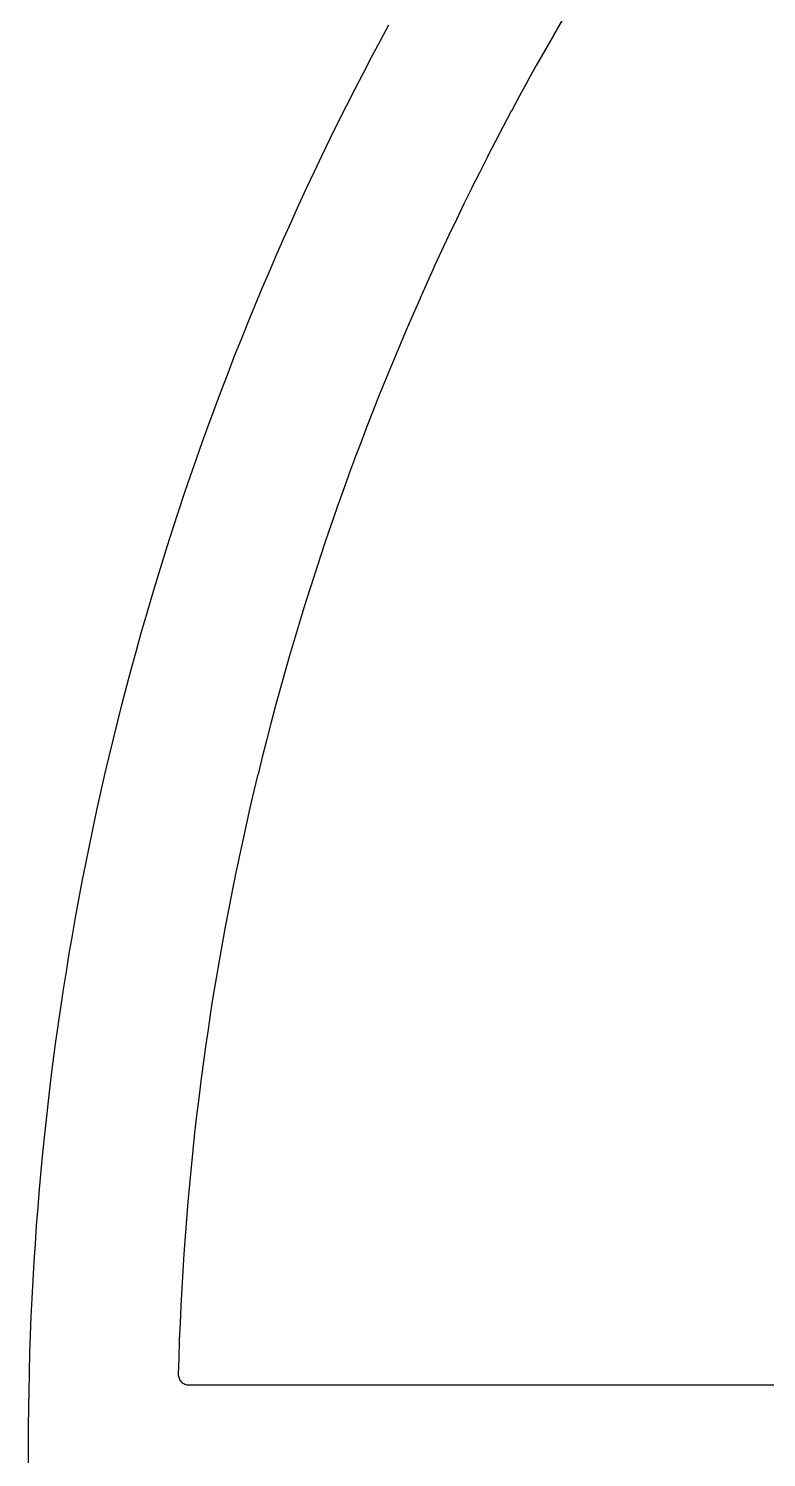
# Model space of a CAD drawing. Header units: millimetres. Extents: x -70 to 70, y -70 to 70.
# Drawn here: x -70.2 to -52.8, y -0.31 to 33.39 of the extents above; entities that cross this region are included whole.
import ezdxf

# ---------------------------------------------------------------- set-up
doc = ezdxf.new("R2010")
doc.units = ezdxf.units.MM
doc.layers.add('CUT_INNER', color=6, linetype='Continuous')
doc.layers.add('CUT_OUTER', color=1, linetype='Continuous')

msp = doc.modelspace()

# ---------------------------------------------------------------- linework, layer by layer
at = {"layer": 'CUT_INNER'}
msp.add_lwpolyline([(-57.6187, 33.5803), (-57.8229, 33.2275), (-57.8237, 33.2261), (-58.0257, 32.872), (-58.0265, 32.8707), (-58.2263, 32.5154), (-58.2271, 32.514), (-58.4247, 32.1575), (-58.4255, 32.1562), (-58.621, 31.7984), (-58.6217, 31.7971), (-58.815, 31.4381), (-58.8157, 31.4368), (-59.0068, 31.0767), (-59.0075, 31.0753), (-59.1963, 30.714), (-59.197, 30.7126), (-59.3837, 30.3502), (-59.3844, 30.3488), (-59.5688, 29.9853), (-59.5695, 29.9839), (-59.7516, 29.6192), (-59.7523, 29.6178), (-59.9323, 29.252), (-59.9329, 29.2506), (-60.1106, 28.8837), (-60.1113, 28.8823), (-60.2867, 28.5143), (-60.2874, 28.513), (-60.4605, 28.1439), (-60.4612, 28.1425), (-60.6321, 27.7724), (-60.6327, 27.771), (-60.8014, 27.3998), (-60.802, 27.3984), (-60.9683, 27.0262), (-60.969, 27.0248), (-61.133, 26.6516), (-61.1336, 26.6502), (-61.2954, 26.276), (-61.296, 26.2746), (-61.4555, 25.8994), (-61.4561, 25.898), (-61.6132, 25.5219), (-61.6138, 25.5204), (-61.7687, 25.1433), (-61.7692, 25.1419), (-61.9218, 24.7639), (-61.9224, 24.7624), (-62.0726, 24.3834), (-62.0731, 24.382), (-62.221, 24.0021), (-62.2216, 24.0007), (-62.3671, 23.6199), (-62.3677, 23.6184), (-62.5109, 23.2368), (-62.5114, 23.2353), (-62.6523, 22.8528), (-62.6528, 22.8513), (-62.7913, 22.4679), (-62.7918, 22.4665), (-62.928, 22.0822), (-62.9285, 22.0808), (-63.0623, 21.6957), (-63.0628, 21.6942), (-63.1942, 21.3083), (-63.1947, 21.3069), (-63.3238, 20.9202), (-63.3243, 20.9187), (-63.451, 20.5312), (-63.4514, 20.5298), (-63.5757, 20.1415), (-63.5762, 20.14), (-63.6981, 19.751), (-63.6986, 19.7496), (-63.8181, 19.3598), (-63.8186, 19.3584), (-63.9357, 18.9679), (-63.9362, 18.9664), (-64.0509, 18.5752), (-64.0513, 18.5737), (-64.1637, 18.1819), (-64.1641, 18.1804), (-64.274, 17.7878), (-64.2744, 17.7863), (-64.382, 17.3931), (-64.3824, 17.3916), (-64.4875, 16.9977), (-64.4879, 16.9962), (-64.5905, 16.6017), (-64.5909, 16.6002), (-64.6912, 16.2051), (-64.6916, 16.2036), (-64.7894, 15.8078), (-64.7898, 15.8064), (-64.8852, 15.41), (-64.8855, 15.4085), (-64.9785, 15.0116), (-64.9789, 15.0101), (-65.0694, 14.6126), (-65.0697, 14.6111), (-65.1578, 14.2131), (-65.1582, 14.2116), (-65.2438, 13.813), (-65.2441, 13.8115), (-65.3274, 13.4124), (-65.3277, 13.4109), (-65.4084, 13.0113), (-65.4087, 13.0098), (-65.487, 12.6097), (-65.4873, 12.6082), (-65.5632, 12.2077), (-65.5634, 12.2062), (-65.6368, 11.8052), (-65.6371, 11.8037), (-65.708, 11.4022), (-65.7083, 11.4007), (-65.7768, 10.9988), (-65.777, 10.9973), (-65.843, 10.595), (-65.8433, 10.5935), (-65.9068, 10.1908), (-65.907, 10.1893), (-65.9681, 9.7862), (-65.9683, 9.7847), (-66.0269, 9.3813), (-66.0271, 9.3797), (-66.0832, 8.9759), (-66.0834, 8.9744), (-66.137, 8.5703), (-66.1372, 8.5688), (-66.1884, 8.1643), (-66.1886, 8.1628), (-66.2372, 7.7581), (-66.2374, 7.7565), (-66.2836, 7.3515), (-66.2837, 7.35), (-66.3274, 6.9446), (-66.3276, 6.9431), (-66.3688, 6.5375), (-66.3689, 6.536), (-66.4077, 6.1302), (-66.4078, 6.1286), (-66.444, 5.7226), (-66.4442, 5.7211), (-66.4779, 5.3148), (-66.478, 5.3133), (-66.5092, 4.9068), (-66.5094, 4.9053), (-66.5381, 4.4986), (-66.5382, 4.4971), (-66.5644, 4.0902), (-66.5645, 4.0887), (-66.5883, 3.6817), (-66.5884, 3.6802), (-66.6096, 3.2731), (-66.6097, 3.2716), (-66.6285, 2.8643), (-66.6285, 2.8628), (-66.6448, 2.4554), (-66.6448, 2.4539), (-66.6586, 2.0465), (-66.6586, 2.0449), (-66.6692, 1.6609), (-66.6687, 1.6359), (-66.6656, 1.6112), (-66.6601, 1.5868), (-66.6522, 1.5631), (-66.642, 1.5404), (-66.6296, 1.5187), (-66.615, 1.4984), (-66.5985, 1.4797), (-66.5803, 1.4627), (-66.5604, 1.4476), (-66.5391, 1.4345), (-66.5166, 1.4237), (-66.4931, 1.4151), (-66.469, 1.409), (-66.4443, 1.4052), (-66.4193, 1.404), (-46.9079, 1.404)], dxfattribs=at)
at = {"layer": 'CUT_OUTER'}
msp.add_lwpolyline([(-70.1987, -0.4307), (-70.2, 0), (-70.1987, 0.4307), (-70.1947, 0.8615), (-70.1881, 1.2922), (-70.1808, 1.6308), (-70.1789, 1.722), (-70.167, 2.1526), (-70.1525, 2.5831), (-70.1353, 3.0135), (-70.1155, 3.4438), (-70.093, 3.8739), (-70.0679, 4.304), (-70.0402, 4.7338), (-70.0098, 5.1635), (-69.9768, 5.5929), (-69.9412, 6.0222), (-69.9029, 6.4512), (-69.862, 6.88), (-69.8185, 7.3086), (-69.7724, 7.7368), (-69.7236, 8.1648), (-69.6722, 8.5925), (-69.6181, 9.0198), (-69.5615, 9.4468), (-69.5022, 9.8735), (-69.4403, 10.2997), (-69.3758, 10.7256), (-69.3087, 11.1511), (-69.239, 11.5761), (-69.1666, 12.0008), (-69.0917, 12.4249), (-69.0141, 12.8486), (-68.934, 13.2719), (-68.8513, 13.6946), (-68.7659, 14.1168), (-68.678, 14.5385), (-68.5875, 14.9596), (-68.4945, 15.3802), (-68.3988, 15.8001), (-68.3006, 16.2195), (-68.1998, 16.6383), (-68.0964, 17.0565), (-67.9904, 17.474), (-67.8819, 17.8908), (-67.7709, 18.307), (-67.6573, 18.7225), (-67.5411, 19.1373), (-67.4224, 19.5513), (-67.3012, 19.9647), (-67.1774, 20.3773), (-67.0511, 20.7891), (-66.9223, 21.2001), (-66.791, 21.6103), (-66.6571, 22.0197), (-66.5208, 22.4283), (-66.3819, 22.8361), (-66.2405, 23.2429), (-66.0966, 23.6489), (-65.9503, 24.0541), (-65.8015, 24.4583), (-65.6502, 24.8616), (-65.4964, 25.2639), (-65.3401, 25.6653), (-65.1814, 26.0658), (-65.0202, 26.4652), (-64.8566, 26.8637), (-64.6906, 27.2611), (-64.5221, 27.6575), (-64.3512, 28.0529), (-64.1778, 28.4472), (-64.0021, 28.8405), (-63.8239, 29.2327), (-63.6433, 29.6237), (-63.4604, 30.0137), (-63.275, 30.4025), (-63.0873, 30.7902), (-62.8972, 31.1767), (-62.7047, 31.562), (-62.5098, 31.9462), (-62.3127, 32.3291), (-62.1131, 32.7109), (-61.9112, 33.0914), (-61.707, 33.4706)], dxfattribs=at)

doc.saveas('drawing.dxf')
